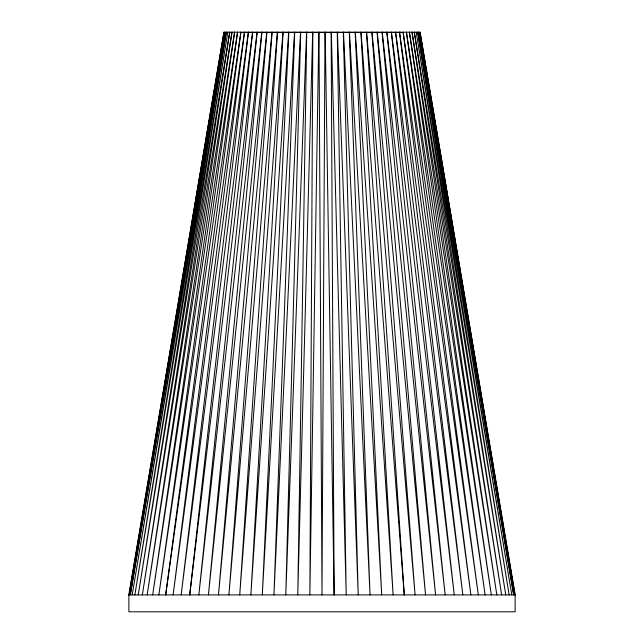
<?xml version="1.0" encoding="UTF-8"?>
<svg xmlns="http://www.w3.org/2000/svg" width="644" height="644" viewBox="0 0 644 644"><rect width="100%" height="100%" fill="white"/><g stroke="black" fill="none" stroke-linecap="round" stroke-linejoin="round"><path stroke-width="0.97" d="M312.855 32.2L309.861 594.903L318.82 32.2M324.987 32.2L321.992 594.903L319.005 32.2M306.737 32.2L297.778 594.903L312.67 32.2M300.684 32.2L285.791 594.903L306.56 32.2M294.719 32.2L273.942 594.903L300.507 32.2M288.85 32.2L262.285 594.903L294.533 32.2M283.118 32.2L250.862 594.903L288.681 32.2M277.54 32.2L239.729 594.903L282.949 32.2M272.138 32.2L228.91 594.903L277.379 32.2M266.93 32.2L218.461 594.903L271.977 32.2M261.939 32.2L208.423 594.903L266.777 32.2M257.189 32.2L198.835 594.903L261.794 32.2M189.73 594.903L252.698 32.2M248.471 32.2L181.149 594.903L252.561 32.2M189.722 594.903L257.053 32.2M244.535 32.2L173.115 594.903L248.351 32.2M165.677 594.903L240.912 32.2M237.604 32.2L158.859 594.903L240.808 32.2M165.677 594.903L244.422 32.2M234.633 32.2L152.676 594.903L237.507 32.2M232.001 32.2L147.17 594.903L234.545 32.2M229.731 32.2L142.348 594.903L231.929 32.2M226.277 32.2L134.854 594.903L227.767 32.2L138.235 594.903L229.667 32.2M226.237 32.2L132.205 594.903L225.118 32.2L130.305 594.903L224.337 32.2L129.162 594.903L223.951 32.2L420.057 32.2L515.216 594.903L128.784 594.903L223.943 32.2M242.587 32.433L401.413 32.433M420.049 32.2L514.838 594.903L419.679 32.2L513.695 594.903L418.906 32.2L511.795 594.903L417.763 32.2M417.723 32.2L509.146 594.903L416.233 32.2L505.757 594.903L414.334 32.2M412.071 32.2L501.644 594.903L414.269 32.2M409.447 32.2L496.83 594.903L411.999 32.2M406.485 32.2L491.316 594.903L409.367 32.2M403.192 32.2L485.133 594.903L406.388 32.2M399.57 32.2L478.315 594.903L403.088 32.2M395.649 32.2L470.877 594.903L399.457 32.2M391.431 32.2L462.843 594.903L395.521 32.2M386.939 32.2L454.262 594.903L391.302 32.2M382.198 32.2L445.157 594.903L386.803 32.2M377.215 32.2L435.569 594.903L382.053 32.2M372.015 32.2L425.523 594.903L377.062 32.2M366.613 32.2L415.082 594.903L371.854 32.2M361.043 32.2L404.263 594.903M366.452 32.2L404.263 594.903M355.311 32.2L393.122 594.903L360.873 32.2M349.459 32.2L381.699 594.903L355.142 32.2M343.485 32.2L370.042 594.903L349.273 32.2M337.432 32.2L358.201 594.903L343.308 32.2M331.322 32.2L346.214 594.903L337.255 32.2M325.172 32.2L334.123 594.903M331.137 32.2L334.123 594.903M515.12 594.903L515.12 611.8L128.881 611.8L128.881 594.903"/></g></svg>
